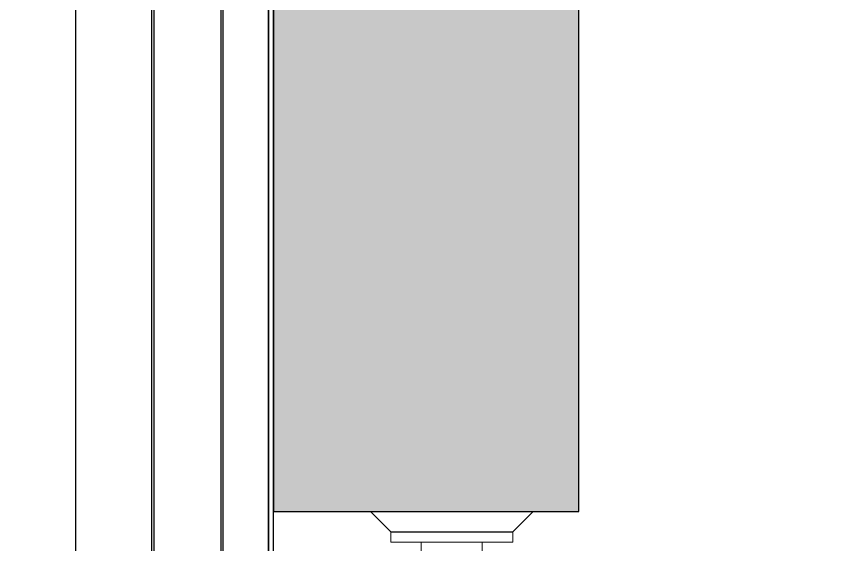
# Model space of a CAD drawing. Header units: millimetres. Extents: x -1379 to 1385823, y -4884429 to 548763.
# Drawn here: x 742925 to 743724, y -2336183 to -2335664 of the extents above; entities that cross this region are included whole.
import ezdxf
from ezdxf.xclip import XClip

# ---------------------------------------------------------------- set-up
doc = ezdxf.new("R2010")
doc.units = ezdxf.units.MM
doc.header["$XCLIPFRAME"] = 0
doc.set_wipeout_variables(frame=1)
doc.linetypes.add('TA_HL_001.00000', pattern=[6.5, 3.55, -2.95])
for name, color, linetype in [('000 - CONCRETE_COL_CUT_COLOR_1', 7, 'Continuous'), ('000 - CONCRETE_COL_CUT_COLOR_5', 7, 'Continuous'), ('000 - CONCRETE_COL_HATCH_', 7, 'Continuous'), ('000 - CONCRETE_COL_WIPEOUT_', 7, 'Continuous'), ('000 - STRUCTURE_STEEL_ACCESORIES_MAIN_COLOR_1', 7, 'Continuous'), ('000 - STRUCTURE_STEEL_FASTERN_MAIN_COLOR_2', 7, 'Continuous'), ('000 - STRUCTURE_STEEL_FRAMING_MAIN_COLOR_1', 7, 'Continuous'), ('000 - STRUCTURE_STEEL_FRAMING_WIPEOUT_', 7, 'Continuous'), ('010 - ASPG_EXTR_MAIN_COLOR_2', 7, 'Continuous'), ('010 - ASPG_EXTR_WIPEOUT_', 7, 'Continuous'), ('010 - ASPG_FRAMING_SUB_COLOR_2', 7, 'Continuous'), ('010 - ASPG_FRAMING_WIPEOUT_', 7, 'Continuous')]:
    doc.layers.add(name, color=color, linetype=linetype)

# ---------------------------------------------------------------- blocks, each defined once
blk = doc.blocks.new('*U3374')
at = {"color": 7}
blk.add_wipeout([(1.77351466845721e-10, 499.99999999997453), (-3.637978807091713e-11, 500.00000000015643), (3.5561242839321494e-10, 500.0000000000946), (2.8830982046201825e-10, 500.00000000005093), (5.3660187404602766e-11, 499.999999999749), (5.002220859751105e-12, 500.0000000001055), (2.955857780762017e-11, 500.0000000001419), (3.774403012357652e-11, 500.00000000014916), (4.374669515527785e-10, 500.0000000001128), (1.1641532182693481e-10, 499.9999999998872), (6.639311322942376e-11, 499.9999999997963), (1.318767317570746e-11, 500.00000000019645), (1.914486347232014e-10, 499.99999999996726), (3.6561687011271715e-10, 500.0000000002037), (3.042259777430445e-10, 499.9999999997963), (2.5920599000528455e-10, 499.99999999986903), (-4389.999999999941, 500.0000000001237), (-4389.999999999556, 1.6007106751203537e-10), (-4690.000000013393, 1.4551915228366852e-10), (-4690.000000013491, 1000.0000000001382), (-4438.333333394881, 999.9999999997381), (-4438.333333395117, 700.0000000000582), (11120.000000000346, 700.0000000001019), (11120.000000000757, 1000.0000000001601), (11370.000000000058, 999.9999999999854), (11370.00000000029, -1.9281287677586079e-10), (11070.000000000022, -1.2732925824820995e-10), (11070.000000000087, 99.99999999991996), (7499.999999151067, 100.00000000023283), (7499.999999151119, -1.5643308870494366e-10), (7200.000000377419, -1.7462298274040222e-10), (7200.000000377392, 99.99999999979991), (1999.999998937184, 99.9999999998472), (1999.9999989374883, 500.00000000008004), (300.000000567346, 500.0000000001419), (300.000000567406, -2.473825588822365e-10), (4.092726157978177e-12, -1.8189894035458565e-11), (-9.094947017729282e-11, 499.9999999997344), (-3.319655661471188e-11, 500.0000000001164), (2.773958840407431e-11, 500.00000000004366), (-1.1641532182693481e-10, 499.9999999997963), (-3.001332515850663e-11, 499.9999999997344), (-4.411049303598702e-11, 499.9999999997526), (-5.547917680814862e-11, 499.9999999997708), (5.002220859751105e-12, 499.99999999967986), (2.5283952709287405e-10, 499.999999999829), (3.283275873400271e-10, 499.9999999997708), (-5.411493475548923e-11, 499.9999999997126)], dxfattribs=at).dxf.layer = '000 - CONCRETE_COL_WIPEOUT_'
at = {"layer": '000 - CONCRETE_COL_HATCH_'}
h = blk.add_hatch(dxfattribs=at)
h.set_pattern_fill('AR-CONC', scale=0.04)
h.set_pattern_definition([(49.99999999999999, (74083.33333125441, -828906.8256906054), (7.28738675984016, -0.6375634215561234), [0.762, -8.382000000000001]), (355, (74083.33333125441, -828906.8256906054), (-1.409736856998774, 7.642273809561406), [0.6096, -6.7056233668]), (100.4514447, (74083.94061153439, -828906.8788207454), (5.877649883614131, 7.004710076487804), [0.6476003519999999, -7.123609783999998]), (46.18420000000001, (74083.33333125441, -828904.7936906054), (10.8431616356852, -1.681693117309086), [1.143, -12.573]), (96.63555760999992, (74084.2369272544, -828904.9338306055), (9.49616536206012, 9.897044983908861), [0.9714009256, -10.6854243264]), (351.1841511700001, (74083.33333125441, -828904.7936906054), (9.496165362599081, 9.897044983421306), [0.9143986828, -10.0583892768]), (21, (74084.34933125442, -828905.3016906055), (6.064575650765299, -4.090607927483505), [0.762, -8.382000000000001]), (326.0000000000001, (74084.34933125442, -828905.3016906055), (2.472081133905883, 7.367518644892771), [0.6096, -6.7056]), (71.45144499999999, (74084.85471255837, -828905.6425746015), (8.536656771148646, 3.27691075543621), [0.6476003520000001, -7.123597503999999]), (37.50000000000001, (74083.33333125441, -828906.8256906054), (0.1235441300236727, 3.382201554926124), [0, -6.62432, 0, -6.807200000000001, 0, -6.731000000000001]), (7.499999999999999, (74083.33333125441, -828906.8256906054), (2.67278650041223, 4.00722299272478), [0, -3.88112, 0, -6.47192, 0, -2.5654]), (327.5, (74081.0676512544, -828906.8256906054), (5.423623806674856, -0.2291497597069377), [0, -2.54, 0, -7.9248, 0, -10.5156]), (317.5, (74080.0516512544, -828906.8256906054), (5.925167255440722, 1.017059641333321), [0, -3.302, 0, -5.26288, 0, -7.4676])])
h.paths.add_polyline_path([(-1.667805984044525e-10, 1.091393642127514e-11), (300.000000567059, 0), (300.000000567059, 500), (1999.999998937245, 500), (1999.999998937245, 100), (7200.000000377069, 100), (7200.000000377069, 0), (7499.99999915075, 0), (7499.999999150748, 100), (11070, 100), (11070, 0), (11369.99999999988, 0), (11369.99999999988, 1000), (11120.00000000035, 1000), (11120.00000000035, 700), (-4438.333333395189, 700), (-4438.333333395189, 1000), (-4690.000000013853, 1000), (-4690.000000013737, 0), (-4389.999999999884, 0), (-4389.999999999884, 500), (0, 500)])
at = {"layer": '000 - CONCRETE_COL_CUT_COLOR_1', "color": 7, "lineweight": -2}
blk.add_lwpolyline([(300.000000567059, 500), (1999.999998937245, 500), (1999.999998937245, 100), (7200.000000377069, 100), (7200.000000377069, 0), (7499.99999915075, 0), (7499.999999150748, 100), (11070, 100), (11070, 0), (11369.99999999988, 0), (11369.99999999988, 1000), (11120.00000000035, 1000), (11120.00000000035, 700), (-4438.333333395189, 700), (-4438.333333395189, 1000), (-4690.000000013853, 1000), (-4690.000000013737, 0), (-4389.999999999884, 0), (-4389.999999999884, 500), (0, 500)], dxfattribs=at)
blk = doc.blocks.new('C-1-IV01-AR-2553-01-B_20260707-194854_SEC_2553')
at = {"layer": '000 - CONCRETE_COL_CUT_COLOR_5', "color": 7}
blk.add_blockref('*U3374', (5075.000000811182, 108825), dxfattribs=at)
blk = doc.blocks.new('*U3392')
at = {"color": 7}
for points in [[(-224.99999999999636, 4.702087608166039e-10), (-175.00000000006185, 4.702087608166039e-10), (-175.00000000006185, 6149.99999999962), (-224.99999999999636, 6149.99999999962)], [(59.99999999993315, 5129.999999999999), (59.99999999993315, 5120), (-60.00000000006662, 5120), (-60.00000000006662, 5129.999999999999), (-80.00000000006685, 5150), (79.99999999992951, 5150)]]:
    blk.add_wipeout(points, dxfattribs=at).dxf.layer = '000 - STRUCTURE_STEEL_FRAMING_WIPEOUT_'
at = {"layer": '000 - STRUCTURE_STEEL_FRAMING_MAIN_COLOR_1', "color": 7}
for points in [[(-224.9999999999964, 4.694129529525526e-10), (-180.0000000001711, 4.694129529525526e-10), (-180.0000000001711, 6150.000000000002), (-224.9999999999964, 6150.000000000002)], [(-180.000000000171, 4.694129529525526e-10), (-175.0000000000547, 4.694129529525526e-10), (-175.0000000000547, 6150.000000000002), (-180.000000000171, 6150.000000000002)]]:
    blk.add_lwpolyline(points, close=True, dxfattribs=at)
at = {"color": 7}
blk.add_wipeout([(59.999999999932925, 5130.000000000001), (59.999999999932925, 5120.000000000001), (-60.00000000006685, 5120.000000000001), (-60.00000000006685, 5130.000000000001), (-80.00000000006685, 5150), (79.99999999992951, 5150)], dxfattribs=at)
at = {"layer": '000 - STRUCTURE_STEEL_ACCESORIES_MAIN_COLOR_1', "color": 7, "lineweight": 0}
for p, q in [((-30.00000000006686, 5060), (-30.00000000006686, 5120)), ((29.9999999999295, 5120), (29.9999999999295, 5060))]:
    blk.add_line(p, q, dxfattribs=at)
at = {"layer": '000 - STRUCTURE_STEEL_FASTERN_MAIN_COLOR_2', "color": 7}
blk.add_line((-60.00000000006685, 5130), (59.99999999993315, 5130), dxfattribs=at)
at = {"layer": '000 - STRUCTURE_STEEL_FASTERN_MAIN_COLOR_2', "color": 7, "lineweight": 0}
blk.add_lwpolyline([(59.99999999993315, 5130), (59.99999999993315, 5120), (-60.00000000006685, 5120), (-60.00000000006685, 5130), (-80.00000000006686, 5150), (79.9999999999295, 5150)], close=True, dxfattribs=at)
blk = doc.blocks.new('*U3382')
at = {"color": 7}
blk.add_wipeout([(6110.0000101724245, 67.79999999998087), (6110.0000101724245, 144.79999999717688), (1.017242993839318e-05, 144.79999999717688), (1.017242993839318e-05, 67.79999999998086)], dxfattribs=at).dxf.layer = '010 - ASPG_EXTR_WIPEOUT_'
at = {"layer": '010 - ASPG_EXTR_MAIN_COLOR_2', "color": 7}
blk.add_lwpolyline([(6109.999999999999, 69.79999999998108), (6109.999999999999, 144.799999997177), (1.06581410364015e-14, 144.799999997177), (1.06581410364015e-14, 69.79999999998108)], close=True, dxfattribs=at)
blk = doc.blocks.new('*U3399')
at = {"color": 7}
blk.add_wipeout([(1196.999999998602, 2.000000002432671), (25, 2.0000000000002274), (25, 67.29999999975598), (1196.999999998602, 67.3000000021882)], dxfattribs=at).dxf.layer = '010 - ASPG_FRAMING_WIPEOUT_'
at = {"layer": '010 - ASPG_FRAMING_SUB_COLOR_2', "color": 7}
blk.add_lwpolyline([(1196.999999998602, 2.000000002432177), (25, 2), (25, 67.29999999975553), (1196.999999998602, 67.30000000218772)], close=True, dxfattribs=at)

msp = doc.modelspace()

# ---------------------------------------------------------------- block references
at = {"color": 7}
ref = msp.add_blockref('C-1-IV01-AR-2553-01-B_20260707-194854_SEC_2553', (733280.8751802484, -2444975.372337859), dxfattribs=at)
XClip(ref).set_block_clipping_path([(15112.608371661743, 103256.545678352), (17063.980780483806, 114562.0509586879)])
msp.add_blockref('*U3392', (743352.9589569832, -2341300.372337859), dxfattribs=at)

# ---------------------------------------------------------------- next in the draw order: block references
at = {"color": 7, "linetype": 'TA_HL_001.00000', "rotation": 90}
msp.add_blockref('*U3382', (743127.9589569832, -2341300.372337859), dxfattribs=at)

# ---------------------------------------------------------------- next in the draw order: block references
at = {"color": 7}
ref = msp.add_blockref('C-1-IV01-AR-2553-01-B_20260707-194854_SEC_2553', (742792.9589561854, -2444975.372337859), dxfattribs=at)
XClip(ref).set_block_clipping_path([(-3810.000000811997, 103256.545678352), (1427.195452885353, 114686.42118983809)])

# ---------------------------------------------------------------- next in the draw order: block references
at = {"color": 7, "linetype": 'TA_HL_001.00000', "rotation": 90}
msp.add_blockref('*U3399', (743127.9589569832, -2336412.372337859), dxfattribs=at)

doc.saveas('drawing.dxf')
